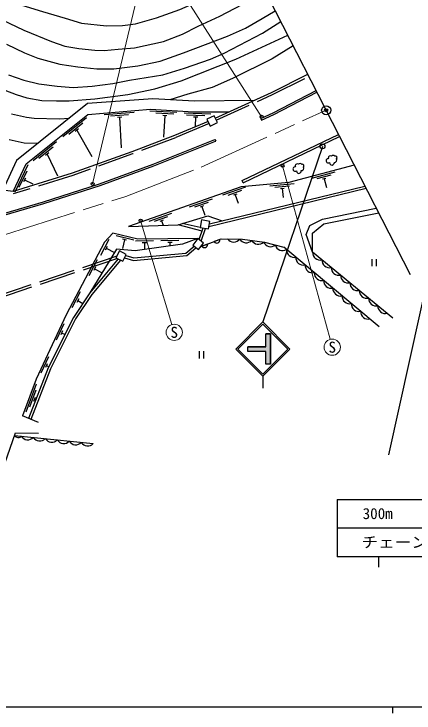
# Model space of a CAD drawing. Units: millimetres at full size, sheet at 1:1000; details may follow other scales. Extents: x 40000 to 680000, y 20000 to 380000.
# Drawn here: x 205225 to 271567, y 204000 to 319923 of the extents above; entities that cross this region are included whole.
import ezdxf
from ezdxf.enums import TextEntityAlignment as Align

# ---------------------------------------------------------------- set-up
doc = ezdxf.new("R2010")
doc.units = ezdxf.units.MM
doc.header["$LTSCALE"] = 1000
doc.header["$PDMODE"] = 32
doc.header["$PDSIZE"] = 500
doc.linetypes.add('CHAIN', pattern=[18.5, 12, -1.5, 3.5, -1.5])
doc.linetypes.add('DASHED', pattern=[7.5, 6, -1.5])
for name, color, linetype, lineweight in [('M-BGD', 7, 'Continuous', 25), ('M-BMK', 2, 'CHAIN', 13), ('M-BMK-OTRS', 5, 'Continuous', 25), ('M-BMK-SRVR', 3, 'Continuous', 25), ('M-STR-HTXT', 7, 'Continuous', 13), ('M-STR-STRC', 7, 'Continuous', 25), ('M-TTL-BAND', 7, 'Continuous', 25)]:
    doc.layers.add(name, color=color, linetype=linetype, lineweight=lineweight)
doc.layers.add('M-OTRS', color=6, linetype='Continuous')
doc.styles.add('ＭＳ ゴシック', font='')
doc.styles.get('ＭＳ ゴシック').set_extended_font_data('MS Gothic')

msp = doc.modelspace()

# ---------------------------------------------------------------- hatches: boundary and pattern name
at = {"layer": 'M-STR-STRC'}
msp.add_hatch(color=256, dxfattribs=at).paths.add_polyline_path([(246998, 263979), (246998, 261854), (247748, 261854), (247748, 266854), (246998, 266854), (246998, 264729), (243998, 264729), (243998, 263979)])

# ---------------------------------------------------------------- linework, layer by layer
at = {"layer": 'M-BGD'}
for p, q in [((232238, 303566), (227780, 303823)), ((217243, 302693), (213343, 299564)), ((225179, 303594), (220197, 303178)), ((224208, 303212), (221218, 302962)), ((223087, 302817), (222389, 302759)), ((222738, 302788), (222983, 297719)), ((231756, 303293), (228761, 303466)), ((230591, 303060), (229892, 303100)), ((230241, 303080), (230035, 299513)), ((237860, 303322), (233443, 303472)), ((236850, 303056), (233852, 303158)), ((235691, 302795), (234991, 302819)), ((235341, 302807), (235290, 301308)), ((246140, 302584), (246265, 302311)), ((216651, 301833), (214311, 299956)), ((215941, 300880), (215395, 300442)), ((215668, 300661), (218134, 296298)), ((238555, 299115), (238680, 298842)), ((243051, 292299), (259051, 299950)), ((243224, 291938), (259233, 299594)), ((212293, 298721), (208393, 295592)), ((211700, 297861), (209361, 295984)), ((210991, 296908), (210445, 296470)), ((210718, 296689), (212460, 293080)), ((207521, 294906), (205352, 290401)), ((207357, 293875), (206056, 291172)), ((258457, 293688), (254591, 292662)), ((207129, 292709), (206825, 292078)), ((206977, 292393), (208329, 291743)), ((243224, 291938), (243051, 292299)), ((257761, 293193), (255441, 292577)), ((256949, 292667), (256407, 292523)), ((256678, 292595), (257063, 291145)), ((237556, 284692), (263624, 291011)), ((237632, 285122), (263437, 291377)), ((243602, 291188), (239831, 289854)), ((251667, 291739), (247682, 291384)), ((250896, 291369), (248506, 291156)), ((250006, 290989), (249449, 290939)), ((242948, 290638), (240685, 289838)), ((242180, 290048), (241652, 289862)), ((241916, 289955), (242417, 288541)), ((249727, 290964), (249860, 289470)), ((238074, 289233), (234303, 287899)), ((237420, 288683), (235157, 287883)), ((236653, 288093), (236125, 287907)), ((236389, 288000), (236889, 286586)), ((231363, 286859), (227592, 285525)), ((230709, 286309), (228446, 285509)), ((229942, 285720), (229414, 285533)), ((229678, 285627), (229941, 284881)), ((236122, 284522), (233142, 285179)), ((236420, 283931), (232474, 284981)), ((225086, 282416), (222169, 283119)), ((220972, 282543), (219563, 279894)), ((223557, 282476), (223206, 281017)), ((223898, 282394), (223217, 282558)), ((228351, 282293), (225351, 282260)), ((227204, 281980), (226504, 281972)), ((226854, 281976), (226867, 280862)), ((232585, 282340), (229585, 282307)), ((231439, 282027), (230739, 282019)), ((231089, 282023), (231095, 281450)), ((236258, 281384), (239602, 282615)), ((237308, 281771), (236378, 281428)), ((239362, 282527), (238432, 282185)), ((220697, 281387), (220368, 280769)), ((220533, 281078), (221900, 280351)), ((265787, 268064), (249952, 281269)), ((268064, 269506), (254744, 280424)), ((219046, 279147), (217637, 276499)), ((264576, 279263), (264576, 278089)), ((265276, 279263), (265276, 278089)), ((218771, 277991), (218442, 277373)), ((218606, 277682), (219860, 277015)), ((216229, 273850), (214820, 271201)), ((215953, 272694), (215625, 272076)), ((215789, 272385), (216651, 271926)), ((213490, 268531), (212223, 265811)), ((213276, 267362), (212981, 266727)), ((213128, 267045), (213693, 266782)), ((235947, 263984), (235947, 262810)), ((236647, 263984), (236647, 262810)), ((210958, 263091), (209694, 260371)), ((210746, 261922), (210451, 261287)), ((210598, 261605), (211017, 261410)), ((208916, 258556), (207180, 253867)), ((208850, 257514), (207808, 254701)), ((208732, 256332), (208489, 255675)), ((208611, 256003), (208847, 255916)), ((209279, 252173), (206636, 253262)), ((205316, 250039), (218374, 248674))]:
    msp.add_line(p, q, dxfattribs=at)
at = {"layer": 'M-BGD', "linetype": 'DASHED'}
for p, q in [((235915, 282526), (236602, 284437)), ((236247, 282268), (237002, 284366)), ((222257, 279754), (199740, 272198)), ((222371, 279370), (199790, 271793))]:
    msp.add_line(p, q, dxfattribs=at)
at = {"layer": 'M-BGD'}
for points in [[(206544, 321388), (209948, 320346), (213708, 319220), (216438, 318386), (220563, 317930), (223220, 318006), (225362, 318286), (228872, 319295), (232737, 320686), (235856, 322055), (238707, 323640), (241130, 325468), (242907, 327133), (244324, 328737)], [(200757, 320304), (203267, 318972), (206839, 317254), (211437, 315353), (213673, 314590), (215957, 314174), (218622, 313928), (220204, 313887), (222509, 314088), (225222, 314326), (229997, 315340), (233150, 316560), (235796, 317907), (239346, 319571), (243075, 321483), (244939, 322645), (245969, 323569), (246643, 324204)], [(203994, 314926), (206987, 313482), (209204, 312605), (212805, 311585), (215822, 311179), (218959, 310819), (221781, 310833), (225771, 311308), (229444, 312083), (233348, 313486), (240643, 316241), (243637, 317583), (246394, 319188), (248567, 320442)], [(204322, 309830), (206847, 308963), (209352, 308356), (212363, 307944), (215017, 307757), (218172, 307976), (221641, 308381), (224385, 308921), (229889, 309851), (233491, 310910), (237823, 312438), (240101, 313452), (246415, 316718), (249481, 318657)], [(203724, 307270), (205608, 306583), (207371, 306026), (209852, 305594), (212286, 305517), (214403, 305524), (218618, 305835), (224134, 306595), (228589, 307486), (232935, 308853), (241991, 312409), (250630, 316411)], [(251549, 314614), (248060, 312493), (241473, 309202), (238092, 307715), (234067, 306634), (231088, 305700)], [(238611, 302660), (247936, 306911), (253949, 309923)], [(246140, 302584), (248186, 303520), (255333, 307217)], [(246265, 302311), (248317, 303250), (255470, 306950)], [(245058, 305599), (235190, 305472), (228248, 305858), (217404, 305062), (205651, 295612), (203402, 290700)], [(205063, 290492), (207269, 295075), (217459, 303251), (227867, 304119), (235008, 303706), (240934, 303719)], [(204827, 303365), (207284, 302821), (208585, 302641), (212704, 302518), (214432, 302672)], [(237417, 302100), (231852, 299781), (224757, 297079), (214886, 293525), (205063, 290492), (196772, 291527), (196707, 291529)], [(92178, 276330), (104815, 276006), (114334, 275926), (124886, 276148), (139403, 276666), (146679, 277120), (153325, 277626), (158059, 278193), (171629, 280212), (180769, 281882), (185306, 282774), (194057, 284686), (203702, 286879), (210107, 288769), (219421, 291752), (228309, 294996), (238549, 299112), (238555, 299115)], [(92167, 275910), (104810, 275706), (114336, 275626), (124894, 275848), (139418, 276366), (146699, 276820), (153354, 277328), (158099, 277896), (171678, 279916), (180825, 281587), (185367, 282480), (194122, 284393), (203778, 286589), (210196, 288482), (219518, 291468), (228416, 294716), (238667, 298836), (238680, 298842)], [(209151, 298426), (206934, 298513), (204407, 299074)], [(261660, 294850), (250785, 291961), (242911, 291261), (224233, 284656)], [(254744, 280424), (253707, 283367), (254309, 284846), (256377, 285885), (265295, 287744)], [(224233, 284656), (232474, 284981), (237358, 286430), (239746, 285634)], [(254744, 280424), (254738, 283560), (256603, 285133), (265708, 286938)], [(235724, 282675), (225750, 282564), (221646, 283554), (220255, 282060), (213854, 270024), (211935, 265904), (208898, 259370), (206636, 253262)], [(235724, 282675), (233181, 281740), (225323, 280647), (222248, 280919), (217804, 273654)], [(239602, 282615), (243122, 282596), (246783, 282066), (249952, 281269)], [(223561, 279508), (225052, 279058), (233884, 279888), (235411, 281168)], [(223748, 279870), (225093, 279464), (233723, 280274), (235089, 281419)], [(222506, 279300), (217804, 273654), (215094, 269595), (210922, 261220), (207645, 252842)], [(222870, 279111), (218125, 273414), (215441, 269394), (211288, 261058), (208017, 252697)], [(199649, 233958), (205474, 250490), (209300, 250419)]]:
    msp.add_lwpolyline(points, dxfattribs=at)
at = {"layer": 'M-BGD', "linetype": 'DASHED'}
for points in [[(238779, 302297), (248109, 306550), (254131, 309567)], [(237579, 301735), (232000, 299409), (224896, 296704), (215013, 293145), (205099, 290085)]]:
    msp.add_lwpolyline(points, dxfattribs=at)
at = {"layer": 'M-BGD'}
for points in [[(237761, 301344), (238962, 301906), (238427, 303050), (237226, 302488)], [(236122, 284522), (237482, 284280), (237705, 285533), (236345, 285775)], [(234876, 281585), (235834, 280839), (236682, 281929), (235724, 282675)], [(222125, 279498), (223251, 278913), (223839, 280043), (222712, 280629)]]:
    msp.add_lwpolyline(points, close=True, dxfattribs=at)
for centre, radius, start, end in [((257338, 295575), 361, 82.71909, 304.52472), ((257698, 296074), 344, 56.54285, 204.08822), ((258161, 296097), 380, 42.60551, 135.96342), ((258389, 295698), 380, 265.31206, 34.29492), ((258541, 296115), 259, 308.68442, 112.76162), ((251854, 294206), 361, 82.71909, 304.52472), ((252214, 294704), 344, 56.54285, 204.08822), ((252677, 294728), 380, 42.60551, 135.96342), ((252905, 294329), 380, 265.31206, 34.29492), ((253057, 294746), 259, 308.68442, 112.76162), ((257952, 295274), 409, 179.46901, 6.34736), ((252468, 293904), 409, 179.46901, 6.34736), ((236809, 281691), 505, 211.38108, 9.03927), ((238863, 282447), 505, 211.38108, 9.03927), ((241664, 283354), 1250, 216.55048, 322.81069), ((243737, 283232), 1250, 210.465, 316.7252), ((245744, 282974), 1250, 208.65054, 314.91075), ((247776, 282581), 1250, 203.19089, 309.45109), ((249777, 281941), 1250, 195.03654, 301.29674), ((251675, 280808), 1250, 177.04583, 283.30603), ((253211, 279527), 1250, 177.04583, 283.30603), ((255993, 280370), 1250, 177.53008, 283.79029), ((254747, 278246), 1250, 177.04583, 283.30603), ((257540, 279102), 1250, 177.53008, 283.79029), ((259087, 277834), 1250, 177.53008, 283.79029), ((256283, 276965), 1250, 177.04583, 283.30603), ((260633, 276566), 1250, 177.53008, 283.79029), ((257819, 275685), 1250, 177.04583, 283.30603), ((262180, 275299), 1250, 177.53008, 283.79029), ((259355, 274404), 1250, 177.04583, 283.30603), ((263727, 274031), 1250, 177.53008, 283.79029), ((260891, 273123), 1250, 177.04583, 283.30603), ((265274, 272763), 1250, 177.53008, 283.79029), ((262427, 271842), 1250, 177.04583, 283.30603), ((266821, 271495), 1250, 177.53008, 283.79029), ((263963, 270561), 1250, 177.04583, 283.30603), ((205973, 250479), 790, 213.77178, 314.28861), ((207512, 250564), 1250, 210.90009, 317.16029), ((209501, 250356), 1250, 210.90009, 317.16029), ((211490, 250148), 1250, 210.90009, 317.16029), ((213479, 249940), 1250, 210.90009, 317.16029), ((215469, 249732), 1250, 210.90009, 317.16029), ((217458, 249524), 1250, 210.90009, 317.16029)]:
    msp.add_arc(centre, radius, start, end, dxfattribs=at)
at = {"layer": 'M-BMK'}
msp.add_lwpolyline([(62060, 272787), (87146, 272222), (109989, 272237), (139949, 273157), (147148, 273582), (161881, 275267), (183333, 278718), (203804, 283372), (223792, 289682), (236259, 294529), (256998, 303963)], dxfattribs=at)
at = {"layer": 'M-BMK-OTRS'}
for p, q in [((270957, 276678), (237621, 341839)), ((267375, 246804), (285108, 327009))]:
    msp.add_line(p, q, dxfattribs=at)
at = {"layer": 'M-BMK-SRVR'}
msp.add_circle((256998, 303963), 750, dxfattribs=at)
at = {"layer": 'M-OTRS'}
msp.add_point((256998, 303963), dxfattribs=at)
at = {"layer": 'M-STR-HTXT'}
for p, q in [((246292, 302871), (230634, 327450)), ((218272, 291750), (226468, 326326)), ((249771, 294756), (257645, 265971)), ((226212, 285657), (231410, 268422))]:
    msp.add_line(p, q, dxfattribs=at)
for centre in [(231800, 267129), (258001, 264669)]:
    msp.add_circle(centre, 1350, dxfattribs=at)
at = {"layer": 'M-STR-STRC'}
for p, q in [((256396, 297969), (246499, 268854)), ((241999, 264354), (246499, 268854)), ((242353, 264354), (246499, 268501)), ((250999, 264354), (246499, 268854)), ((250646, 264354), (246499, 268501)), ((247748, 266854), (246998, 266854)), ((246998, 264729), (246998, 266854)), ((247748, 261854), (247748, 266854)), ((241999, 264354), (246499, 259854)), ((242353, 264354), (246499, 260207)), ((243998, 263979), (243998, 264729)), ((246998, 264729), (243998, 264729)), ((246499, 260207), (250646, 264354)), ((246499, 259854), (250999, 264354)), ((246998, 263979), (243998, 263979)), ((246998, 261854), (246998, 263979)), ((247748, 261854), (246998, 261854)), ((246499, 259854), (246499, 257854)), ((258795, 239418), (286295, 239418)), ((258795, 239418), (258795, 229918)), ((286295, 234668), (258795, 234668)), ((286295, 229918), (258795, 229918)), ((265680, 229918), (265680, 228214))]:
    msp.add_line(p, q, dxfattribs=at)
msp.add_lwpolyline([(243998, 264729), (246998, 264729), (246998, 266854), (247748, 266854), (247748, 261854), (246998, 261854), (246998, 263979), (243998, 263979)], close=True, dxfattribs=at)
for centre, radius in [((246292, 302871), 250), ((256396, 297969), 400), ((249771, 294756), 250), ((218272, 291750), 250), ((226212, 285657), 250)]:
    msp.add_circle(centre, radius, dxfattribs=at)
at = {"layer": 'M-TTL-BAND'}
for p, q in [((40000, 205000), (579000, 205000)), ((268000, 205000), (268000, 204000))]:
    msp.add_line(p, q, dxfattribs=at)

# ---------------------------------------------------------------- texts
at = {"layer": 'M-STR-HTXT', "style": 'ＭＳ ゴシック'}
for p in [(231800, 267129), (258001, 264669)]:
    msp.add_text('S', height=1833, dxfattribs=at).set_placement(p, align=Align.MIDDLE_CENTER)
at = {"layer": 'M-STR-STRC', "style": 'ＭＳ ゴシック'}
msp.add_text('300m', height=1833, dxfattribs=at).set_placement((263048, 235611), align=Align.BOTTOM_LEFT)
at = {"layer": 'M-STR-STRC', "style": 'ＭＳ ゴシック', "width": 1.1}
msp.add_text('チェーン着脱場', height=1833, dxfattribs=at).set_placement((262865, 230861), align=Align.BOTTOM_LEFT)

doc.saveas('drawing.dxf')
